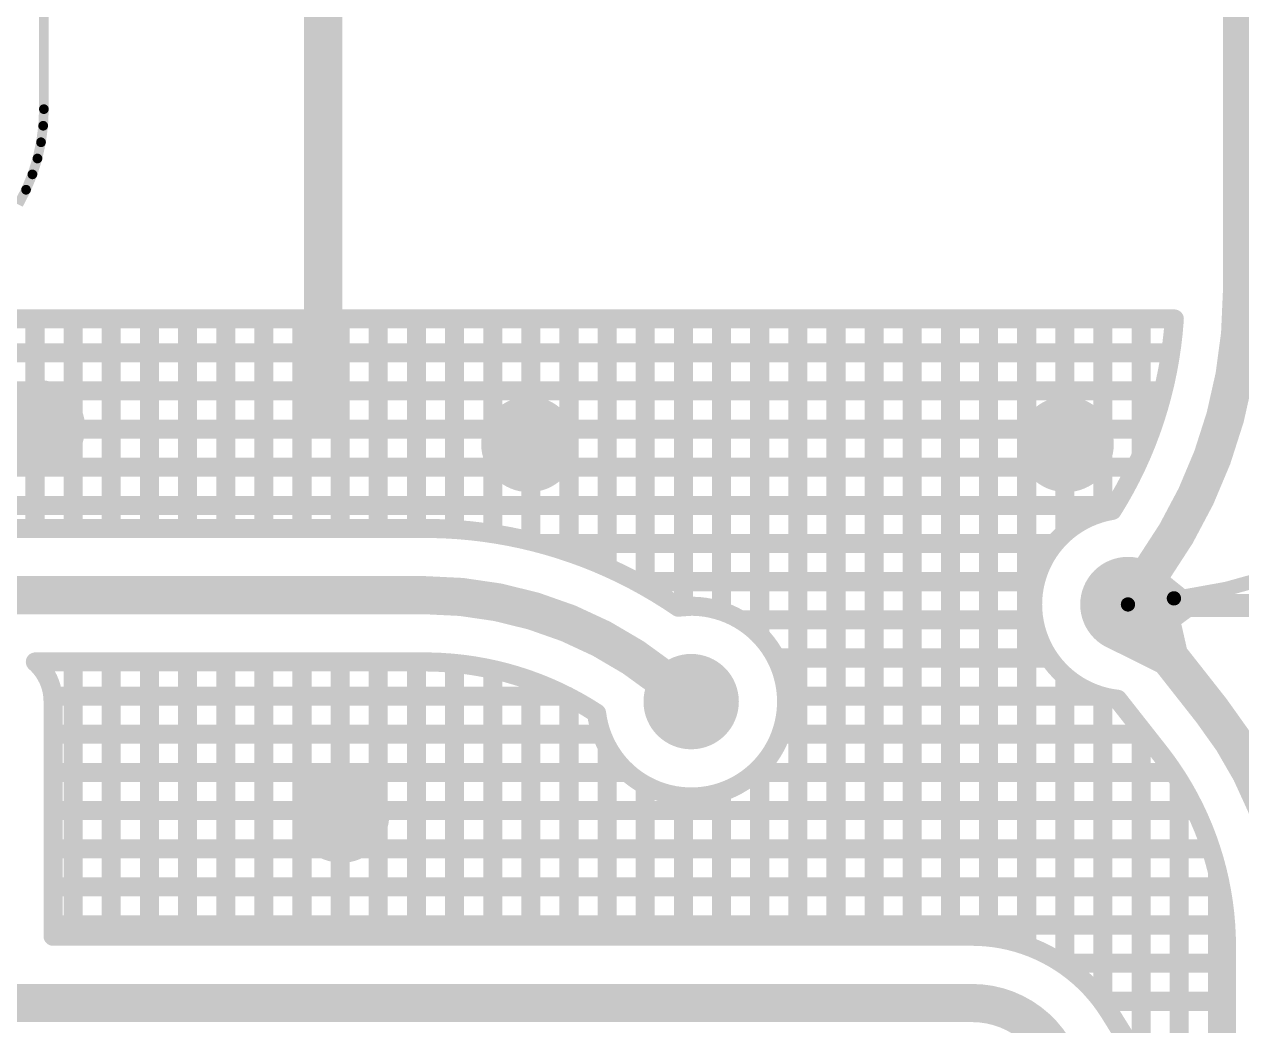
# Model space of a CAD drawing. Header units: millimetres. Extents: x 2479 to 2803, y 2230 to 2386.
# Drawn here: x 2626.21 to 2632.59, y 2297.6 to 2302.85 of the extents above; entities that cross this region are included whole.
import ezdxf

# ---------------------------------------------------------------- set-up
doc = ezdxf.new("R2010")
doc.units = ezdxf.units.MM
doc.layers.add('LAYER_23', color=9, linetype='Continuous')

# ---------------------------------------------------------------- blocks, each defined once
blk = doc.blocks.new('ROUND_2')
at = {"const_width": 0.25}
blk.add_lwpolyline([(-0.125, 0, 1), (0.125, 0, 1)], format="xyb", close=True, dxfattribs=at)
blk = doc.blocks.new('ROUND_3')
at = {"const_width": 0.251}
blk.add_lwpolyline([(-0.1255, 0, 1), (0.1255, 0, 1)], format="xyb", close=True, dxfattribs=at)
blk = doc.blocks.new('ROUND_14')
at = {"const_width": 0.06}
blk.add_lwpolyline([(-0.03, 0, 1), (0.03, 0, 1)], format="xyb", close=True, dxfattribs=at)
blk = doc.blocks.new('ROUND_11')
at = {"const_width": 0.0375}
blk.add_lwpolyline([(-0.01875, 0, 1), (0.01875, 0, 1)], format="xyb", close=True, dxfattribs=at)
blk = doc.blocks.new('ROUND_17')
at = {"const_width": 0.1}
blk.add_lwpolyline([(-0.05, 0, 1), (0.05, 0, 1)], format="xyb", close=True, dxfattribs=at)
blk = doc.blocks.new('ROUND_13')
at = {"const_width": 0.05}
blk.add_lwpolyline([(-0.025, 0, 1), (0.025, 0, 1)], format="xyb", close=True, dxfattribs=at)
blk = doc.blocks.new('ROUND_4')
at = {"const_width": 0.0254}
blk.add_lwpolyline([(-0.0127, 0, 1), (0.0127, 0, 1)], format="xyb", close=True, dxfattribs=at)

msp = doc.modelspace()

# ---------------------------------------------------------------- linework, layer by layer
at = {"layer": 'LAYER_23'}
for points, const_width in [([(2626.3141, 2308.1151), (2626.3141, 2302.4036)], 0.0508), ([(2632.5962, 2306.8573), (2632.5962, 2301.445)], 0.2), ([(2627.7782, 2306.7444), (2627.7782, 2300.8347)], 0.2), ([(2626.3141, 2302.4036), (2626.3103, 2302.3165)], 0.0508), ([(2626.3103, 2302.3165), (2626.2989, 2302.23)], 0.0508), ([(2626.2989, 2302.23), (2626.2801, 2302.1448)], 0.0508), ([(2626.2801, 2302.1448), (2626.2538, 2302.0616)], 0.0508), ([(2626.2538, 2302.0616), (2626.2204, 2301.981)], 0.0508), ([(2626.2204, 2301.981), (2626.1802, 2301.9036)], 0.0508), ([(2625.9594, 2301.3036), (2632.2415, 2301.3036)], 0.1), ([(2626.2674, 2300.2056), (2626.2674, 2301.3036)], 0.1), ([(2626.4674, 2300.2056), (2626.4674, 2301.3036)], 0.1), ([(2626.6674, 2300.2056), (2626.6674, 2301.3036)], 0.1), ([(2626.8674, 2300.2056), (2626.8674, 2301.3036)], 0.1), ([(2627.0674, 2300.2056), (2627.0674, 2301.3036)], 0.1), ([(2627.2674, 2300.2056), (2627.2674, 2301.3036)], 0.1), ([(2627.4674, 2300.2056), (2627.4674, 2301.3036)], 0.1), ([(2627.6674, 2300.2056), (2627.6674, 2301.3036)], 0.1), ([(2627.8674, 2300.2056), (2627.8674, 2301.3036)], 0.1), ([(2628.0674, 2300.2056), (2628.0674, 2301.3036)], 0.1), ([(2628.2674, 2300.2056), (2628.2674, 2301.3036)], 0.1), ([(2628.4674, 2300.2001), (2628.4674, 2301.3036)], 0.1), ([(2628.6674, 2300.178), (2628.6674, 2301.3036)], 0.1), ([(2628.8674, 2300.1382), (2628.8674, 2301.3036)], 0.1), ([(2629.0674, 2300.0799), (2629.0674, 2301.3036)], 0.1), ([(2629.2674, 2300.0014), (2629.2674, 2301.3036)], 0.1), ([(2629.4674, 2299.9006), (2629.4674, 2301.3036)], 0.1), ([(2629.6674, 2299.7947), (2629.6674, 2301.3036)], 0.1), ([(2629.8674, 2299.7714), (2629.8674, 2301.3036)], 0.1), ([(2630.0674, 2299.6454), (2630.0674, 2301.3036)], 0.1), ([(2630.2674, 2298.0674), (2630.2674, 2301.3036)], 0.1), ([(2630.4674, 2298.0674), (2630.4674, 2301.3036)], 0.1), ([(2630.6674, 2298.0674), (2630.6674, 2301.3036)], 0.1), ([(2630.8674, 2298.0674), (2630.8674, 2301.3036)], 0.1), ([(2631.0674, 2298.0674), (2631.0674, 2301.3036)], 0.1), ([(2631.2674, 2298.0628), (2631.2674, 2301.3036)], 0.1), ([(2631.4674, 2298.0175), (2631.4674, 2301.3036)], 0.1), ([(2631.6674, 2300.1814), (2631.6674, 2301.3036)], 0.1), ([(2631.8674, 2300.2892), (2631.8674, 2301.3036)], 0.1), ([(2632.0674, 2300.5868), (2632.0674, 2301.3036)], 0.1), ([(2632.241, 2301.2953), (2632.2354, 2301.2295)], 0.1), ([(2632.2415, 2301.3036), (2632.241, 2301.2953)], 0.1), ([(2632.2354, 2301.2295), (2632.2277, 2301.1638)], 0.1), ([(2632.2277, 2301.1638), (2632.2181, 2301.0984)], 0.1), ([(2632.2222, 2301.1263), (2622.152, 2301.1263)], 0.1), ([(2632.2222, 2301.1263), (2622.152, 2301.1263)], 0.1), ([(2632.2181, 2301.0984), (2632.2064, 2301.0334)], 0.1), ([(2632.2064, 2301.0334), (2632.1928, 2300.9687)], 0.1), ([(2632.1928, 2300.9687), (2632.1771, 2300.9045)], 0.1), ([(2632.1825, 2300.9263), (2621.6888, 2300.9263)], 0.1), ([(2632.1825, 2300.9263), (2621.6888, 2300.9263)], 0.1), ([(2632.1771, 2300.9045), (2632.1595, 2300.8408)], 0.1), ([(2632.1595, 2300.8408), (2632.14, 2300.7776)], 0.1), ([(2632.14, 2300.7776), (2632.1185, 2300.7151)], 0.1), ([(2632.1224, 2300.7263), (2621.5416, 2300.7263)], 0.1), ([(2632.1224, 2300.7263), (2621.5416, 2300.7263)], 0.1), ([(2632.1185, 2300.7151), (2632.0951, 2300.6533)], 0.1), ([(2632.0951, 2300.6533), (2632.0698, 2300.5922)], 0.1), ([(2632.0698, 2300.5922), (2632.0427, 2300.532)], 0.1), ([(2632.0399, 2300.5263), (2621.4757, 2300.5263)], 0.1), ([(2632.0399, 2300.5263), (2621.4757, 2300.5263)], 0.1), ([(2632.0427, 2300.532), (2632.0137, 2300.4726)], 0.1), ([(2632.0137, 2300.4726), (2631.9829, 2300.4141)], 0.1), ([(2631.9829, 2300.4141), (2631.9503, 2300.3566)], 0.1), ([(2631.9319, 2300.3263), (2621.4649, 2300.3263)], 0.1), ([(2631.9319, 2300.3263), (2621.4649, 2300.3263)], 0.1), ([(2631.9503, 2300.3566), (2631.916, 2300.3001)], 0.1), ([(2631.7943, 2300.2633), (2631.7656, 2300.2494)], 0.1), ([(2631.8237, 2300.2754), (2631.7943, 2300.2633)], 0.1), ([(2631.8539, 2300.2856), (2631.8237, 2300.2754)], 0.1), ([(2631.8847, 2300.2938), (2631.8539, 2300.2856)], 0.1), ([(2631.916, 2300.3001), (2631.8847, 2300.2938)], 0.1), ([(2628.3098, 2300.2056), (2622.6231, 2300.2056)], 0.1), ([(2628.3418, 2300.2053), (2628.3098, 2300.2056)], 0.1), ([(2628.4108, 2300.2034), (2628.3418, 2300.2053)], 0.1), ([(2628.4798, 2300.1994), (2628.4108, 2300.2034)], 0.1), ([(2628.5487, 2300.1934), (2628.4798, 2300.1994)], 0.1), ([(2628.6173, 2300.1854), (2628.5487, 2300.1934)], 0.1), ([(2631.6857, 2300.1971), (2631.6615, 2300.1763)], 0.1), ([(2631.7112, 2300.2162), (2631.6857, 2300.1971)], 0.1), ([(2631.7379, 2300.2337), (2631.7112, 2300.2162)], 0.1), ([(2631.7656, 2300.2494), (2631.7379, 2300.2337)], 0.1), ([(2628.6857, 2300.1753), (2628.6173, 2300.1854)], 0.1), ([(2628.7537, 2300.1633), (2628.6857, 2300.1753)], 0.1), ([(2628.8214, 2300.1492), (2628.7537, 2300.1633)], 0.1), ([(2628.8886, 2300.1332), (2628.8214, 2300.1492)], 0.1), ([(2628.9553, 2300.1152), (2628.8886, 2300.1332)], 0.1), ([(2631.6173, 2300.1305), (2631.5974, 2300.1056)], 0.1), ([(2631.6387, 2300.1541), (2631.6173, 2300.1305)], 0.1), ([(2631.6615, 2300.1763), (2631.6387, 2300.1541)], 0.1), ([(2631.614, 2300.1263), (2628.9139, 2300.1263)], 0.1), ([(2631.614, 2300.1263), (2628.9139, 2300.1263)], 0.1), ([(2629.0214, 2300.0952), (2628.9553, 2300.1152)], 0.1), ([(2629.087, 2300.0733), (2629.0214, 2300.0952)], 0.1), ([(2629.1519, 2300.0495), (2629.087, 2300.0733)], 0.1), ([(2631.5792, 2300.0794), (2631.5627, 2300.0521)], 0.1), ([(2631.5974, 2300.1056), (2631.5792, 2300.0794)], 0.1), ([(2629.216, 2300.0238), (2629.1519, 2300.0495)], 0.1), ([(2629.2793, 2299.9962), (2629.216, 2300.0238)], 0.1), ([(2631.548, 2300.0239), (2631.5351, 2299.9947)], 0.1), ([(2631.5627, 2300.0521), (2631.548, 2300.0239)], 0.1), ([(2631.9985, 2299.807), (2632.1309, 2299.9925)], 0.2), ([(2629.3419, 2299.9668), (2629.2793, 2299.9962)], 0.1), ([(2629.4035, 2299.9355), (2629.3419, 2299.9668)], 0.1), ([(2631.5241, 2299.9648), (2631.515, 2299.9343)], 0.1), ([(2631.5351, 2299.9947), (2631.5241, 2299.9648)], 0.1), ([(2632.1177, 2299.9549), (2632.3084, 2299.8012)], 0.12), ([(2622.5817, 2299.8556), (2628.3098, 2299.8556)], 0.2), ([(2629.4642, 2299.9025), (2629.4035, 2299.9355)], 0.1), ([(2631.5131, 2299.9263), (2629.4204, 2299.9263)], 0.1), ([(2631.5131, 2299.9263), (2629.4204, 2299.9263)], 0.1), ([(2629.5239, 2299.8676), (2629.4642, 2299.9025)], 0.1), ([(2631.5078, 2299.9032), (2631.5027, 2299.8718)], 0.1), ([(2631.515, 2299.9343), (2631.5078, 2299.9032)], 0.1), ([(2632.1447, 2299.8402), (2632.2149, 2299.5319)], 0.2), ([(2629.5825, 2299.8311), (2629.5239, 2299.8676)], 0.1), ([(2629.64, 2299.7928), (2629.5825, 2299.8311)], 0.1), ([(2631.4996, 2299.84), (2631.4985, 2299.8082)], 0.1), ([(2631.5027, 2299.8718), (2631.4996, 2299.84)], 0.1), ([(2631.9985, 2299.807), (2632.4368, 2299.2499)], 0.2), ([(2634.2154, 2299.8012), (2632.003, 2299.8012)], 0.12), ([(2631.9985, 2299.807), (2632.2395, 2299.8389)], 0.075), ([(2632.3084, 2299.8012), (2632.1121, 2299.6547)], 0.12), ([(2629.7086, 2299.7975), (2629.64, 2299.7928)], 0.1), ([(2629.7174, 2299.7974), (2629.7086, 2299.7975)], 0.1), ([(2629.7493, 2299.7959), (2629.7174, 2299.7974)], 0.1), ([(2629.7809, 2299.7923), (2629.7493, 2299.7959)], 0.1), ([(2629.8123, 2299.7866), (2629.7809, 2299.7923)], 0.1), ([(2629.8432, 2299.779), (2629.8123, 2299.7866)], 0.1), ([(2629.8736, 2299.7695), (2629.8432, 2299.779)], 0.1), ([(2629.9034, 2299.758), (2629.8736, 2299.7695)], 0.1), ([(2629.9323, 2299.7447), (2629.9034, 2299.758)], 0.1), ([(2631.4985, 2299.8082), (2631.4994, 2299.7763)], 0.1), ([(2631.4994, 2299.7763), (2631.5024, 2299.7446)], 0.1), ([(2629.9604, 2299.7295), (2629.9323, 2299.7447)], 0.1), ([(2629.9874, 2299.7126), (2629.9604, 2299.7295)], 0.1), ([(2631.5053, 2299.7263), (2629.9654, 2299.7263)], 0.1), ([(2631.5053, 2299.7263), (2629.9654, 2299.7263)], 0.1), ([(2630.0132, 2299.694), (2629.9874, 2299.7126)], 0.1), ([(2630.0379, 2299.6737), (2630.0132, 2299.694)], 0.1), ([(2631.5024, 2299.7446), (2631.5074, 2299.7131)], 0.1), ([(2631.5074, 2299.7131), (2631.5143, 2299.682)], 0.1), ([(2632.2149, 2299.5319), (2631.9317, 2299.6726)], 0.2), ([(2630.0612, 2299.652), (2630.0379, 2299.6737)], 0.1), ([(2630.083, 2299.6288), (2630.0612, 2299.652)], 0.1), ([(2630.1034, 2299.6043), (2630.083, 2299.6288)], 0.1), ([(2631.5143, 2299.682), (2631.5233, 2299.6514)], 0.1), ([(2631.5233, 2299.6514), (2631.5342, 2299.6215)], 0.1), ([(2631.5342, 2299.6215), (2631.5469, 2299.5923)], 0.1), ([(2630.1221, 2299.5785), (2630.1034, 2299.6043)], 0.1), ([(2630.1392, 2299.5516), (2630.1221, 2299.5785)], 0.1), ([(2631.5469, 2299.5923), (2631.5615, 2299.5639)], 0.1), ([(2631.5615, 2299.5639), (2631.5779, 2299.5366)], 0.1), ([(2626.2838, 2299.4916), (2626.2692, 2299.5056)], 0.1), ([(2626.2692, 2299.5056), (2628.3098, 2299.5056)], 0.1), ([(2626.2996, 2299.474), (2626.2838, 2299.4916)], 0.1), ([(2626.4674, 2298.0674), (2626.4674, 2299.5056)], 0.1), ([(2626.6674, 2298.0674), (2626.6674, 2299.5056)], 0.1), ([(2626.8674, 2298.0674), (2626.8674, 2299.5056)], 0.1), ([(2627.0674, 2298.0674), (2627.0674, 2299.5056)], 0.1), ([(2627.2674, 2298.0674), (2627.2674, 2299.5056)], 0.1), ([(2627.4674, 2298.0674), (2627.4674, 2299.5056)], 0.1), ([(2627.6674, 2298.0674), (2627.6674, 2299.5056)], 0.1), ([(2627.8674, 2298.0674), (2627.8674, 2299.5056)], 0.1), ([(2628.0674, 2298.0674), (2628.0674, 2299.5056)], 0.1), ([(2628.2674, 2298.0674), (2628.2674, 2299.5056)], 0.1), ([(2628.3098, 2299.5056), (2628.3382, 2299.5053)], 0.1), ([(2628.3382, 2299.5053), (2628.3961, 2299.5033)], 0.1), ([(2628.3961, 2299.5033), (2628.4538, 2299.4993)], 0.1), ([(2628.4538, 2299.4993), (2628.5114, 2299.4932)], 0.1), ([(2628.4674, 2298.0674), (2628.4674, 2299.4978)], 0.1), ([(2628.5114, 2299.4932), (2628.5687, 2299.4851)], 0.1), ([(2630.1545, 2299.5236), (2630.1392, 2299.5516)], 0.1), ([(2631.5849, 2299.5263), (2630.153, 2299.5263)], 0.1), ([(2631.5849, 2299.5263), (2630.153, 2299.5263)], 0.1), ([(2630.168, 2299.4948), (2630.1545, 2299.5236)], 0.1), ([(2630.1796, 2299.4651), (2630.168, 2299.4948)], 0.1), ([(2631.5779, 2299.5366), (2631.596, 2299.5103)], 0.1), ([(2631.596, 2299.5103), (2631.6157, 2299.4853)], 0.1), ([(2626.3138, 2299.4551), (2626.2996, 2299.474)], 0.1), ([(2626.3263, 2299.435), (2626.3138, 2299.4551)], 0.1), ([(2626.3371, 2299.414), (2626.3263, 2299.435)], 0.1), ([(2628.5687, 2299.4851), (2628.6258, 2299.475)], 0.1), ([(2628.6258, 2299.475), (2628.6824, 2299.4629)], 0.1), ([(2628.6674, 2298.0674), (2628.6674, 2299.4661)], 0.1), ([(2628.6824, 2299.4629), (2628.7385, 2299.4489)], 0.1), ([(2628.7385, 2299.4489), (2628.7942, 2299.4328)], 0.1), ([(2628.7942, 2299.4328), (2628.8492, 2299.4149)], 0.1), ([(2629.7086, 2299.2975), (2629.5608, 2299.416)], 0.2), ([(2630.1894, 2299.4347), (2630.1796, 2299.4651)], 0.1), ([(2630.1971, 2299.4038), (2630.1894, 2299.4347)], 0.1), ([(2631.6157, 2299.4853), (2631.6369, 2299.4616)], 0.1), ([(2631.6369, 2299.4616), (2631.6597, 2299.4392)], 0.1), ([(2631.6597, 2299.4392), (2631.6838, 2299.4184)], 0.1), ([(2631.6674, 2297.9143), (2631.6674, 2299.4326)], 0.1), ([(2626.346, 2299.3921), (2626.3371, 2299.414)], 0.1), ([(2626.353, 2299.3695), (2626.346, 2299.3921)], 0.1), ([(2626.3581, 2299.3464), (2626.353, 2299.3695)], 0.1), ([(2628.8492, 2299.4149), (2628.9036, 2299.395)], 0.1), ([(2628.8674, 2298.0674), (2628.8674, 2299.4082)], 0.1), ([(2628.9036, 2299.395), (2628.9573, 2299.3732)], 0.1), ([(2628.9573, 2299.3732), (2629.0101, 2299.3496)], 0.1), ([(2630.2029, 2299.3725), (2630.1971, 2299.4038)], 0.1), ([(2630.2067, 2299.3408), (2630.2029, 2299.3725)], 0.1), ([(2631.6838, 2299.4184), (2631.7092, 2299.3991)], 0.1), ([(2631.7092, 2299.3991), (2631.7358, 2299.3815)], 0.1), ([(2631.7358, 2299.3815), (2631.7634, 2299.3657)], 0.1), ([(2631.7634, 2299.3657), (2631.792, 2299.3516)], 0.1), ([(2626.3611, 2299.3229), (2626.3581, 2299.3464)], 0.1), ([(2629.0575, 2299.3263), (2626.3607, 2299.3263)], 0.1), ([(2629.0575, 2299.3263), (2626.3607, 2299.3263)], 0.1), ([(2626.3621, 2299.2993), (2626.3611, 2299.3229)], 0.1), ([(2626.3621, 2298.0674), (2626.3621, 2299.2993)], 0.1), ([(2629.0101, 2299.3496), (2629.0621, 2299.3241)], 0.1), ([(2629.0621, 2299.3241), (2629.1132, 2299.2968)], 0.1), ([(2629.0674, 2298.0674), (2629.0674, 2299.3212)], 0.1), ([(2630.2084, 2299.309), (2630.2067, 2299.3408)], 0.1), ([(2631.8614, 2299.3263), (2630.2075, 2299.3263)], 0.1), ([(2631.8614, 2299.3263), (2630.2075, 2299.3263)], 0.1), ([(2630.2081, 2299.2772), (2630.2084, 2299.309)], 0.1), ([(2631.792, 2299.3516), (2631.8214, 2299.3394)], 0.1), ([(2631.8214, 2299.3394), (2631.8516, 2299.329)], 0.1), ([(2631.8516, 2299.329), (2631.8823, 2299.3206)], 0.1), ([(2631.8674, 2297.7186), (2631.8674, 2299.3247)], 0.1), ([(2631.8823, 2299.3206), (2631.9135, 2299.3142)], 0.1), ([(2631.9135, 2299.3142), (2631.9442, 2299.3099)], 0.1), ([(2631.9442, 2299.3099), (2632.1617, 2299.0335)], 0.1), ([(2629.1132, 2299.2968), (2629.1632, 2299.2677)], 0.1), ([(2629.1632, 2299.2677), (2629.2122, 2299.2369)], 0.1), ([(2629.2122, 2299.2369), (2629.2171, 2299.2054)], 0.1), ([(2630.2015, 2299.2138), (2630.2058, 2299.2454)], 0.1), ([(2630.2058, 2299.2454), (2630.2081, 2299.2772)], 0.1), ([(2629.2171, 2299.2054), (2629.224, 2299.1743)], 0.1), ([(2629.224, 2299.1743), (2629.2328, 2299.1436)], 0.1), ([(2630.1868, 2299.1518), (2630.1952, 2299.1826)], 0.1), ([(2630.1952, 2299.1826), (2630.2015, 2299.2138)], 0.1), ([(2629.239, 2299.1263), (2626.3621, 2299.1263)], 0.1), ([(2629.239, 2299.1263), (2626.3621, 2299.1263)], 0.1), ([(2629.2328, 2299.1436), (2629.2436, 2299.1136)], 0.1), ([(2629.2436, 2299.1136), (2629.2563, 2299.0844)], 0.1), ([(2630.1644, 2299.0922), (2630.1766, 2299.1216)], 0.1), ([(2630.1766, 2299.1216), (2630.1868, 2299.1518)], 0.1), ([(2632.0887, 2299.1263), (2630.1782, 2299.1263)], 0.1), ([(2632.0887, 2299.1263), (2630.1782, 2299.1263)], 0.1), ([(2632.0674, 2297.4019), (2632.0674, 2299.1534)], 0.1), ([(2629.2563, 2299.0844), (2629.2708, 2299.056)], 0.1), ([(2629.2674, 2298.0674), (2629.2674, 2299.0626)], 0.1), ([(2629.2708, 2299.056), (2629.287, 2299.0286)], 0.1), ([(2630.1346, 2299.0359), (2630.1504, 2299.0635)], 0.1), ([(2630.1504, 2299.0635), (2630.1644, 2299.0922)], 0.1), ([(2629.287, 2299.0286), (2629.305, 2299.0023)], 0.1), ([(2629.305, 2299.0023), (2629.3246, 2298.9772)], 0.1), ([(2630.0771, 2298.9596), (2630.0979, 2298.9838)], 0.1), ([(2630.0979, 2298.9838), (2630.1171, 2299.0092)], 0.1), ([(2630.1171, 2299.0092), (2630.1346, 2299.0359)], 0.1), ([(2632.1617, 2299.0335), (2632.1967, 2298.9875)], 0.1), ([(2632.1967, 2298.9875), (2632.23, 2298.9402)], 0.1), ([(2629.3738, 2298.9263), (2626.3621, 2298.9263)], 0.1), ([(2629.3738, 2298.9263), (2626.3621, 2298.9263)], 0.1), ([(2629.3246, 2298.9772), (2629.3458, 2298.9534)], 0.1), ([(2629.3458, 2298.9534), (2629.3685, 2298.931)], 0.1), ([(2629.3685, 2298.931), (2629.3925, 2298.91)], 0.1), ([(2630.0311, 2298.9155), (2630.0548, 2298.9368)], 0.1), ([(2632.2391, 2298.9263), (2630.0432, 2298.9263)], 0.1), ([(2632.2391, 2298.9263), (2630.0432, 2298.9263)], 0.1), ([(2630.0548, 2298.9368), (2630.0771, 2298.9596)], 0.1), ([(2630.0674, 2298.0674), (2630.0674, 2298.9497)], 0.1), ([(2632.23, 2298.9402), (2632.2617, 2298.8917)], 0.1), ([(2629.3925, 2298.91), (2629.4179, 2298.8907)], 0.1), ([(2629.4179, 2298.8907), (2629.4444, 2298.873)], 0.1), ([(2629.4444, 2298.873), (2629.472, 2298.857)], 0.1), ([(2629.4674, 2298.0674), (2629.4674, 2298.8597)], 0.1), ([(2629.472, 2298.857), (2629.5005, 2298.8429)], 0.1), ([(2629.9244, 2298.8465), (2629.9527, 2298.8612)], 0.1), ([(2629.9527, 2298.8612), (2629.98, 2298.8776)], 0.1), ([(2629.98, 2298.8776), (2630.0062, 2298.8957)], 0.1), ([(2630.0062, 2298.8957), (2630.0311, 2298.9155)], 0.1), ([(2632.2617, 2298.8917), (2632.2917, 2298.8421)], 0.1), ([(2632.2674, 2297.03), (2632.2674, 2298.8823)], 0.1), ([(2629.5005, 2298.8429), (2629.5299, 2298.8305)], 0.1), ([(2629.5299, 2298.8305), (2629.56, 2298.8201)], 0.1), ([(2629.56, 2298.8201), (2629.5907, 2298.8116)], 0.1), ([(2629.5907, 2298.8116), (2629.6219, 2298.8051)], 0.1), ([(2629.6219, 2298.8051), (2629.6535, 2298.8006)], 0.1), ([(2629.6535, 2298.8006), (2629.6852, 2298.7981)], 0.1), ([(2629.6674, 2298.0674), (2629.6674, 2298.7995)], 0.1), ([(2629.6852, 2298.7981), (2629.7086, 2298.7975)], 0.1), ([(2629.7086, 2298.7975), (2629.7404, 2298.7985)], 0.1), ([(2629.7404, 2298.7985), (2629.7721, 2298.8016)], 0.1), ([(2629.7721, 2298.8016), (2629.8036, 2298.8066)], 0.1), ([(2629.8036, 2298.8066), (2629.8347, 2298.8137)], 0.1), ([(2629.8347, 2298.8137), (2629.8652, 2298.8227)], 0.1), ([(2629.8652, 2298.8227), (2629.8952, 2298.8337)], 0.1), ([(2629.8674, 2298.0674), (2629.8674, 2298.8235)], 0.1), ([(2629.8952, 2298.8337), (2629.9244, 2298.8465)], 0.1), ([(2632.2917, 2298.8421), (2632.3199, 2298.7916)], 0.1), ([(2632.3199, 2298.7916), (2632.3463, 2298.7401)], 0.1), ([(2632.3527, 2298.7263), (2626.3621, 2298.7263)], 0.1), ([(2632.3527, 2298.7263), (2626.3621, 2298.7263)], 0.1), ([(2632.3463, 2298.7401), (2632.3709, 2298.6876)], 0.1), ([(2632.3709, 2298.6876), (2632.3936, 2298.6344)], 0.1), ([(2632.3936, 2298.6344), (2632.4145, 2298.5804)], 0.1), ([(2632.4145, 2298.5804), (2632.4334, 2298.5257)], 0.1), ([(2632.4332, 2298.5263), (2626.3621, 2298.5263)], 0.1), ([(2632.4332, 2298.5263), (2626.3621, 2298.5263)], 0.1), ([(2632.4334, 2298.5257), (2632.4505, 2298.4703)], 0.1), ([(2632.4505, 2298.4703), (2632.4655, 2298.4144)], 0.1), ([(2632.4655, 2298.4144), (2632.4786, 2298.358)], 0.1), ([(2632.4674, 2291.4431), (2632.4674, 2298.4064)], 0.1), ([(2632.4786, 2298.358), (2632.4897, 2298.3012)], 0.1), ([(2632.4848, 2298.3263), (2626.3621, 2298.3263)], 0.1), ([(2632.4848, 2298.3263), (2626.3621, 2298.3263)], 0.1), ([(2632.4897, 2298.3012), (2632.4988, 2298.244)], 0.1), ([(2632.4988, 2298.244), (2632.5059, 2298.1865)], 0.1), ([(2632.5059, 2298.1865), (2632.511, 2298.1289)], 0.1), ([(2632.5111, 2298.1263), (2626.3621, 2298.1263)], 0.1), ([(2632.5111, 2298.1263), (2626.3621, 2298.1263)], 0.1), ([(2632.511, 2298.1289), (2632.514, 2298.071)], 0.1), ([(2631.1812, 2298.0674), (2626.3621, 2298.0674)], 0.1), ([(2631.2123, 2298.0668), (2631.1812, 2298.0674)], 0.1), ([(2631.2538, 2298.0643), (2631.2123, 2298.0668)], 0.1), ([(2631.2951, 2298.0597), (2631.2538, 2298.0643)], 0.1), ([(2631.3361, 2298.0532), (2631.2951, 2298.0597)], 0.1), ([(2631.3768, 2298.0446), (2631.3361, 2298.0532)], 0.1), ([(2631.417, 2298.034), (2631.3768, 2298.0446)], 0.1), ([(2631.4566, 2298.0215), (2631.417, 2298.034)], 0.1), ([(2632.514, 2298.071), (2632.5151, 2298.0131)], 0.1), ([(2631.4956, 2298.0071), (2631.4566, 2298.0215)], 0.1), ([(2631.5338, 2297.9908), (2631.4956, 2298.0071)], 0.1), ([(2631.5712, 2297.9726), (2631.5338, 2297.9908)], 0.1), ([(2631.6076, 2297.9527), (2631.5712, 2297.9726)], 0.1), ([(2632.5151, 2298.0131), (2632.5151, 2291.3643)], 0.1), ([(2631.643, 2297.931), (2631.6076, 2297.9527)], 0.1), ([(2631.6774, 2297.9075), (2631.643, 2297.931)], 0.1), ([(2632.5151, 2297.9263), (2631.6498, 2297.9263)], 0.1), ([(2632.5151, 2297.9263), (2631.6498, 2297.9263)], 0.1), ([(2631.7105, 2297.8825), (2631.6774, 2297.9075)], 0.1), ([(2631.7424, 2297.8558), (2631.7105, 2297.8825)], 0.1), ([(2631.7729, 2297.8276), (2631.7424, 2297.8558)], 0.1), ([(2631.1812, 2297.7174), (2625.6901, 2297.7174)], 0.2), ([(2631.802, 2297.7979), (2631.7729, 2297.8276)], 0.1), ([(2631.8297, 2297.7669), (2631.802, 2297.7979)], 0.1), ([(2631.8557, 2297.7346), (2631.8297, 2297.7669)], 0.1), ([(2631.8802, 2297.701), (2631.8557, 2297.7346)], 0.1), ([(2632.5151, 2297.7263), (2631.8617, 2297.7263)], 0.1), ([(2632.5151, 2297.7263), (2631.8617, 2297.7263)], 0.1), ([(2631.903, 2297.6662), (2631.8802, 2297.701)], 0.1), ([(2632.121, 2297.3156), (2631.903, 2297.6662)], 0.1)]:
    msp.add_lwpolyline(points, dxfattribs=dict(at, const_width=const_width))
for points, const_width in [([(2632.1309, 2299.9925, 0.156245), (2632.5962, 2301.445)], 0.2), ([(2632.2395, 2299.8389, 0.164906), (2633.967, 2300.6916)], 0.075), ([(2629.5608, 2299.416, 0.170575), (2628.3098, 2299.8556)], 0.2), ([(2632.8651, 2298.0131, 0.168234), (2632.4368, 2299.2499)], 0.2), ([(2631.6058, 2297.4814, 0.259213), (2631.1812, 2297.7174)], 0.2)]:
    msp.add_lwpolyline(points, format="xyb", dxfattribs=dict(at, const_width=const_width))

# ---------------------------------------------------------------- block references
for name, p in [('ROUND_4', (2626.3141, 2302.4036)), ('ROUND_4', (2626.3103, 2302.3165)), ('ROUND_4', (2626.2989, 2302.23)), ('ROUND_4', (2626.2801, 2302.1448)), ('ROUND_4', (2626.2538, 2302.0616)), ('ROUND_4', (2626.2204, 2301.981)), ('ROUND_17', (2632.5962, 2301.445)), ('ROUND_17', (2632.5962, 2301.445)), ('ROUND_13', (2626.2674, 2301.3036)), ('ROUND_13', (2626.4674, 2301.3036)), ('ROUND_13', (2626.6674, 2301.3036)), ('ROUND_13', (2626.8674, 2301.3036)), ('ROUND_13', (2627.0674, 2301.3036)), ('ROUND_13', (2627.2674, 2301.3036)), ('ROUND_13', (2627.4674, 2301.3036)), ('ROUND_13', (2627.6674, 2301.3036)), ('ROUND_13', (2627.8674, 2301.3036)), ('ROUND_13', (2628.0674, 2301.3036)), ('ROUND_13', (2628.2674, 2301.3036)), ('ROUND_13', (2628.4674, 2301.3036)), ('ROUND_13', (2628.6674, 2301.3036)), ('ROUND_13', (2628.8674, 2301.3036)), ('ROUND_13', (2629.0674, 2301.3036)), ('ROUND_13', (2629.2674, 2301.3036)), ('ROUND_13', (2629.4674, 2301.3036)), ('ROUND_13', (2629.6674, 2301.3036)), ('ROUND_13', (2629.8674, 2301.3036)), ('ROUND_13', (2630.0674, 2301.3036)), ('ROUND_13', (2630.2674, 2301.3036)), ('ROUND_13', (2630.4674, 2301.3036)), ('ROUND_13', (2630.6674, 2301.3036)), ('ROUND_13', (2630.8674, 2301.3036)), ('ROUND_13', (2631.0674, 2301.3036)), ('ROUND_13', (2631.2674, 2301.3036)), ('ROUND_13', (2631.4674, 2301.3036)), ('ROUND_13', (2631.6674, 2301.3036)), ('ROUND_13', (2631.8674, 2301.3036)), ('ROUND_13', (2632.0674, 2301.3036)), ('ROUND_13', (2632.241, 2301.2953)), ('ROUND_13', (2632.2415, 2301.3036)), ('ROUND_13', (2632.2354, 2301.2295)), ('ROUND_13', (2632.2277, 2301.1638)), ('ROUND_13', (2632.2181, 2301.0984)), ('ROUND_13', (2632.2222, 2301.1263)), ('ROUND_13', (2632.2222, 2301.1263)), ('ROUND_13', (2632.2064, 2301.0334)), ('ROUND_13', (2632.1928, 2300.9687)), ('ROUND_3', (2626.2791, 2300.7335)), ('ROUND_13', (2632.1771, 2300.9045)), ('ROUND_13', (2632.1825, 2300.9263)), ('ROUND_13', (2632.1825, 2300.9263)), ('ROUND_17', (2627.7782, 2300.8347)), ('ROUND_3', (2628.8581, 2300.6465)), ('ROUND_3', (2631.6731, 2300.6465)), ('ROUND_13', (2632.1595, 2300.8408)), ('ROUND_13', (2632.14, 2300.7776)), ('ROUND_13', (2632.1185, 2300.7151)), ('ROUND_13', (2632.1224, 2300.7263)), ('ROUND_13', (2632.1224, 2300.7263)), ('ROUND_13', (2632.0951, 2300.6533)), ('ROUND_13', (2632.0674, 2300.5868)), ('ROUND_13', (2632.0698, 2300.5922)), ('ROUND_13', (2632.0399, 2300.5263)), ('ROUND_13', (2632.0399, 2300.5263)), ('ROUND_13', (2632.0427, 2300.532)), ('ROUND_13', (2632.0137, 2300.4726)), ('ROUND_13', (2631.9829, 2300.4141)), ('ROUND_13', (2631.9319, 2300.3263)), ('ROUND_13', (2631.9319, 2300.3263)), ('ROUND_13', (2631.9503, 2300.3566)), ('ROUND_13', (2631.7943, 2300.2633)), ('ROUND_13', (2631.8237, 2300.2754)), ('ROUND_13', (2631.8539, 2300.2856)), ('ROUND_13', (2631.8674, 2300.2892)), ('ROUND_13', (2631.8847, 2300.2938)), ('ROUND_13', (2631.916, 2300.3001)), ('ROUND_13', (2626.2674, 2300.2056)), ('ROUND_13', (2626.4674, 2300.2056)), ('ROUND_13', (2626.6674, 2300.2056)), ('ROUND_13', (2626.8674, 2300.2056)), ('ROUND_13', (2627.0674, 2300.2056)), ('ROUND_13', (2627.2674, 2300.2056)), ('ROUND_13', (2627.4674, 2300.2056)), ('ROUND_13', (2627.6674, 2300.2056)), ('ROUND_13', (2627.8674, 2300.2056)), ('ROUND_13', (2628.0674, 2300.2056)), ('ROUND_13', (2628.2674, 2300.2056)), ('ROUND_13', (2628.3098, 2300.2056)), ('ROUND_13', (2628.3418, 2300.2053)), ('ROUND_13', (2628.4108, 2300.2034)), ('ROUND_13', (2628.4674, 2300.2001)), ('ROUND_13', (2628.4798, 2300.1994)), ('ROUND_13', (2628.5487, 2300.1934)), ('ROUND_13', (2631.6857, 2300.1971)), ('ROUND_13', (2631.7112, 2300.2162)), ('ROUND_13', (2631.7379, 2300.2337)), ('ROUND_13', (2631.7656, 2300.2494)), ('ROUND_13', (2628.6173, 2300.1854)), ('ROUND_13', (2628.6674, 2300.178)), ('ROUND_13', (2628.6857, 2300.1753)), ('ROUND_13', (2628.7537, 2300.1633)), ('ROUND_13', (2628.8214, 2300.1492)), ('ROUND_13', (2628.8674, 2300.1382)), ('ROUND_13', (2628.8886, 2300.1332)), ('ROUND_13', (2631.6173, 2300.1305)), ('ROUND_13', (2631.6387, 2300.1541)), ('ROUND_13', (2631.6615, 2300.1763)), ('ROUND_13', (2631.6674, 2300.1814)), ('ROUND_13', (2628.9139, 2300.1263)), ('ROUND_13', (2628.9139, 2300.1263)), ('ROUND_13', (2628.9553, 2300.1152)), ('ROUND_13', (2629.0214, 2300.0952)), ('ROUND_13', (2629.0674, 2300.0799)), ('ROUND_13', (2629.087, 2300.0733)), ('ROUND_13', (2631.5792, 2300.0794)), ('ROUND_13', (2631.5974, 2300.1056)), ('ROUND_13', (2631.614, 2300.1263)), ('ROUND_13', (2631.614, 2300.1263)), ('ROUND_13', (2629.1519, 2300.0495)), ('ROUND_13', (2629.216, 2300.0238)), ('ROUND_13', (2629.2674, 2300.0014)), ('ROUND_13', (2631.548, 2300.0239)), ('ROUND_13', (2631.5627, 2300.0521)), ('ROUND_2', (2631.9981, 2299.8065)), ('ROUND_17', (2632.1309, 2299.9925)), ('ROUND_17', (2632.1309, 2299.9925)), ('ROUND_13', (2629.2793, 2299.9962)), ('ROUND_13', (2629.3419, 2299.9668)), ('ROUND_13', (2631.5241, 2299.9648)), ('ROUND_13', (2631.5351, 2299.9947)), ('ROUND_14', (2632.1177, 2299.9549)), ('ROUND_17', (2628.3098, 2299.8556)), ('ROUND_17', (2628.3098, 2299.8556)), ('ROUND_13', (2629.4035, 2299.9355)), ('ROUND_13', (2629.4204, 2299.9263)), ('ROUND_13', (2629.4204, 2299.9263)), ('ROUND_13', (2629.4642, 2299.9025)), ('ROUND_13', (2629.4674, 2299.9006)), ('ROUND_13', (2631.5078, 2299.9032)), ('ROUND_13', (2631.5131, 2299.9263)), ('ROUND_13', (2631.5131, 2299.9263)), ('ROUND_13', (2631.515, 2299.9343)), ('ROUND_17', (2632.1447, 2299.8402)), ('ROUND_13', (2629.5239, 2299.8676)), ('ROUND_13', (2629.5825, 2299.8311)), ('ROUND_13', (2631.4996, 2299.84)), ('ROUND_13', (2631.5027, 2299.8718)), ('ROUND_17', (2631.9985, 2299.807)), ('ROUND_17', (2631.9985, 2299.807)), ('ROUND_14', (2632.003, 2299.8012)), ('ROUND_11', (2632.2395, 2299.8389)), ('ROUND_11', (2632.2395, 2299.8389)), ('ROUND_14', (2632.3084, 2299.8012)), ('ROUND_13', (2629.64, 2299.7928)), ('ROUND_13', (2629.6674, 2299.7947)), ('ROUND_13', (2629.7086, 2299.7975)), ('ROUND_13', (2629.7174, 2299.7974)), ('ROUND_13', (2629.7493, 2299.7959)), ('ROUND_13', (2629.7809, 2299.7923)), ('ROUND_13', (2629.8123, 2299.7866)), ('ROUND_13', (2629.8432, 2299.779)), ('ROUND_13', (2629.8674, 2299.7714)), ('ROUND_13', (2629.8736, 2299.7695)), ('ROUND_13', (2629.9034, 2299.758)), ('ROUND_13', (2631.4985, 2299.8082)), ('ROUND_13', (2631.4994, 2299.7763)), ('ROUND_11', (2631.9985, 2299.807)), ('ROUND_13', (2629.9323, 2299.7447)), ('ROUND_13', (2629.9604, 2299.7295)), ('ROUND_13', (2629.9654, 2299.7263)), ('ROUND_13', (2629.9654, 2299.7263)), ('ROUND_13', (2629.9874, 2299.7126)), ('ROUND_13', (2630.0132, 2299.694)), ('ROUND_13', (2631.5024, 2299.7446)), ('ROUND_13', (2631.5053, 2299.7263)), ('ROUND_13', (2631.5053, 2299.7263)), ('ROUND_13', (2631.5074, 2299.7131)), ('ROUND_17', (2631.9317, 2299.6726)), ('ROUND_13', (2630.0379, 2299.6737)), ('ROUND_13', (2630.0612, 2299.652)), ('ROUND_13', (2630.0674, 2299.6454)), ('ROUND_13', (2630.083, 2299.6288)), ('ROUND_13', (2631.5143, 2299.682)), ('ROUND_13', (2631.5233, 2299.6514)), ('ROUND_13', (2631.5342, 2299.6215)), ('ROUND_14', (2632.1121, 2299.6547)), ('ROUND_13', (2630.1034, 2299.6043)), ('ROUND_13', (2630.1221, 2299.5785)), ('ROUND_13', (2631.5469, 2299.5923)), ('ROUND_13', (2631.5615, 2299.5639)), ('ROUND_17', (2632.2149, 2299.5319)), ('ROUND_13', (2626.2692, 2299.5056)), ('ROUND_13', (2626.2838, 2299.4916)), ('ROUND_13', (2626.4674, 2299.5056)), ('ROUND_13', (2626.6674, 2299.5056)), ('ROUND_13', (2626.8674, 2299.5056)), ('ROUND_13', (2627.0674, 2299.5056)), ('ROUND_13', (2627.2674, 2299.5056)), ('ROUND_13', (2627.4674, 2299.5056)), ('ROUND_13', (2627.6674, 2299.5056)), ('ROUND_13', (2627.8674, 2299.5056)), ('ROUND_13', (2628.0674, 2299.5056)), ('ROUND_13', (2628.2674, 2299.5056)), ('ROUND_13', (2628.3098, 2299.5056)), ('ROUND_13', (2628.3382, 2299.5053)), ('ROUND_13', (2628.3961, 2299.5033)), ('ROUND_13', (2628.4538, 2299.4993)), ('ROUND_13', (2628.4674, 2299.4978)), ('ROUND_13', (2628.5114, 2299.4932)), ('ROUND_2', (2629.7081, 2299.2975)), ('ROUND_13', (2630.1392, 2299.5516)), ('ROUND_13', (2630.153, 2299.5263)), ('ROUND_13', (2630.153, 2299.5263)), ('ROUND_13', (2630.1545, 2299.5236)), ('ROUND_13', (2630.168, 2299.4948)), ('ROUND_13', (2631.5779, 2299.5366)), ('ROUND_13', (2631.5849, 2299.5263)), ('ROUND_13', (2631.5849, 2299.5263)), ('ROUND_13', (2631.596, 2299.5103)), ('ROUND_13', (2626.2996, 2299.474)), ('ROUND_13', (2626.3138, 2299.4551)), ('ROUND_13', (2626.3263, 2299.435)), ('ROUND_13', (2628.5687, 2299.4851)), ('ROUND_13', (2628.6258, 2299.475)), ('ROUND_13', (2628.6674, 2299.4661)), ('ROUND_13', (2628.6824, 2299.4629)), ('ROUND_13', (2628.7385, 2299.4489)), ('ROUND_13', (2628.7942, 2299.4328)), ('ROUND_17', (2629.5608, 2299.416)), ('ROUND_17', (2629.5608, 2299.416)), ('ROUND_13', (2630.1796, 2299.4651)), ('ROUND_13', (2630.1894, 2299.4347)), ('ROUND_13', (2631.6157, 2299.4853)), ('ROUND_13', (2631.6369, 2299.4616)), ('ROUND_13', (2631.6597, 2299.4392)), ('ROUND_13', (2631.6674, 2299.4326)), ('ROUND_13', (2626.3371, 2299.414)), ('ROUND_13', (2626.346, 2299.3921)), ('ROUND_13', (2626.353, 2299.3695)), ('ROUND_13', (2628.8492, 2299.4149)), ('ROUND_13', (2628.8674, 2299.4082)), ('ROUND_13', (2628.9036, 2299.395)), ('ROUND_13', (2628.9573, 2299.3732)), ('ROUND_13', (2630.1971, 2299.4038)), ('ROUND_13', (2630.2029, 2299.3725)), ('ROUND_13', (2631.6838, 2299.4184)), ('ROUND_13', (2631.7092, 2299.3991)), ('ROUND_13', (2631.7358, 2299.3815)), ('ROUND_13', (2631.7634, 2299.3657)), ('ROUND_13', (2626.3581, 2299.3464)), ('ROUND_13', (2626.3607, 2299.3263)), ('ROUND_13', (2626.3607, 2299.3263)), ('ROUND_13', (2626.3611, 2299.3229)), ('ROUND_13', (2626.3621, 2299.2993)), ('ROUND_13', (2629.0101, 2299.3496)), ('ROUND_13', (2629.0575, 2299.3263)), ('ROUND_13', (2629.0575, 2299.3263)), ('ROUND_13', (2629.0621, 2299.3241)), ('ROUND_13', (2629.0674, 2299.3212)), ('ROUND_17', (2629.7086, 2299.2975)), ('ROUND_13', (2630.2067, 2299.3408)), ('ROUND_13', (2630.2075, 2299.3263)), ('ROUND_13', (2630.2075, 2299.3263)), ('ROUND_13', (2630.2084, 2299.309)), ('ROUND_13', (2631.792, 2299.3516)), ('ROUND_13', (2631.8214, 2299.3394)), ('ROUND_13', (2631.8516, 2299.329)), ('ROUND_13', (2631.8614, 2299.3263)), ('ROUND_13', (2631.8614, 2299.3263)), ('ROUND_13', (2631.8674, 2299.3247)), ('ROUND_13', (2631.8823, 2299.3206)), ('ROUND_13', (2631.9135, 2299.3142)), ('ROUND_13', (2631.9442, 2299.3099)), ('ROUND_17', (2632.4368, 2299.2499)), ('ROUND_17', (2632.4368, 2299.2499)), ('ROUND_13', (2629.1132, 2299.2968)), ('ROUND_13', (2629.1632, 2299.2677)), ('ROUND_13', (2629.2122, 2299.2369)), ('ROUND_13', (2630.2058, 2299.2454)), ('ROUND_13', (2630.2081, 2299.2772)), ('ROUND_13', (2629.2171, 2299.2054)), ('ROUND_13', (2629.224, 2299.1743)), ('ROUND_13', (2630.1952, 2299.1826)), ('ROUND_13', (2630.2015, 2299.2138)), ('ROUND_13', (2626.3621, 2299.1263)), ('ROUND_13', (2626.3621, 2299.1263)), ('ROUND_13', (2629.2328, 2299.1436)), ('ROUND_13', (2629.239, 2299.1263)), ('ROUND_13', (2629.239, 2299.1263)), ('ROUND_13', (2629.2436, 2299.1136)), ('ROUND_13', (2630.1766, 2299.1216)), ('ROUND_13', (2630.1782, 2299.1263)), ('ROUND_13', (2630.1782, 2299.1263)), ('ROUND_13', (2630.1868, 2299.1518)), ('ROUND_13', (2632.0674, 2299.1534)), ('ROUND_13', (2632.0887, 2299.1263)), ('ROUND_13', (2632.0887, 2299.1263)), ('ROUND_13', (2629.2563, 2299.0844)), ('ROUND_13', (2629.2674, 2299.0626)), ('ROUND_13', (2629.2708, 2299.056)), ('ROUND_13', (2630.1504, 2299.0635)), ('ROUND_13', (2630.1644, 2299.0922)), ('ROUND_13', (2629.287, 2299.0286)), ('ROUND_13', (2629.305, 2299.0023)), ('ROUND_13', (2630.0979, 2298.9838)), ('ROUND_13', (2630.1171, 2299.0092)), ('ROUND_13', (2630.1346, 2299.0359)), ('ROUND_13', (2632.1617, 2299.0335)), ('ROUND_13', (2632.1967, 2298.9875)), ('ROUND_13', (2626.3621, 2298.9263)), ('ROUND_13', (2626.3621, 2298.9263)), ('ROUND_13', (2629.3246, 2298.9772)), ('ROUND_13', (2629.3458, 2298.9534)), ('ROUND_13', (2629.3685, 2298.931)), ('ROUND_13', (2629.3738, 2298.9263)), ('ROUND_13', (2629.3738, 2298.9263)), ('ROUND_13', (2630.0432, 2298.9263)), ('ROUND_13', (2630.0432, 2298.9263)), ('ROUND_13', (2630.0548, 2298.9368)), ('ROUND_13', (2630.0674, 2298.9497)), ('ROUND_13', (2630.0771, 2298.9596)), ('ROUND_13', (2632.23, 2298.9402)), ('ROUND_13', (2632.2391, 2298.9263)), ('ROUND_13', (2632.2391, 2298.9263)), ('ROUND_3', (2627.8741, 2298.7035)), ('ROUND_13', (2629.3925, 2298.91)), ('ROUND_13', (2629.4179, 2298.8907)), ('ROUND_13', (2629.4444, 2298.873)), ('ROUND_13', (2629.4674, 2298.8597)), ('ROUND_13', (2629.472, 2298.857)), ('ROUND_13', (2629.9527, 2298.8612)), ('ROUND_13', (2629.98, 2298.8776)), ('ROUND_13', (2630.0062, 2298.8957)), ('ROUND_13', (2630.0311, 2298.9155)), ('ROUND_13', (2632.2617, 2298.8917)), ('ROUND_13', (2632.2674, 2298.8823)), ('ROUND_13', (2629.5005, 2298.8429)), ('ROUND_13', (2629.5299, 2298.8305)), ('ROUND_13', (2629.56, 2298.8201)), ('ROUND_13', (2629.5907, 2298.8116)), ('ROUND_13', (2629.6219, 2298.8051)), ('ROUND_13', (2629.6535, 2298.8006)), ('ROUND_13', (2629.6674, 2298.7995)), ('ROUND_13', (2629.6852, 2298.7981)), ('ROUND_13', (2629.7086, 2298.7975)), ('ROUND_13', (2629.7404, 2298.7985)), ('ROUND_13', (2629.7721, 2298.8016)), ('ROUND_13', (2629.8036, 2298.8066)), ('ROUND_13', (2629.8347, 2298.8137)), ('ROUND_13', (2629.8652, 2298.8227)), ('ROUND_13', (2629.8674, 2298.8235)), ('ROUND_13', (2629.8952, 2298.8337)), ('ROUND_13', (2629.9244, 2298.8465)), ('ROUND_13', (2632.2917, 2298.8421)), ('ROUND_13', (2632.3199, 2298.7916)), ('ROUND_13', (2626.3621, 2298.7263)), ('ROUND_13', (2626.3621, 2298.7263)), ('ROUND_13', (2632.3463, 2298.7401)), ('ROUND_13', (2632.3527, 2298.7263)), ('ROUND_13', (2632.3527, 2298.7263)), ('ROUND_13', (2632.3709, 2298.6876)), ('ROUND_13', (2632.3936, 2298.6344)), ('ROUND_13', (2632.4145, 2298.5804)), ('ROUND_13', (2626.3621, 2298.5263)), ('ROUND_13', (2626.3621, 2298.5263)), ('ROUND_13', (2632.4332, 2298.5263)), ('ROUND_13', (2632.4332, 2298.5263)), ('ROUND_13', (2632.4334, 2298.5257)), ('ROUND_13', (2632.4505, 2298.4703)), ('ROUND_13', (2632.4655, 2298.4144)), ('ROUND_13', (2632.4674, 2298.4064)), ('ROUND_13', (2632.4786, 2298.358)), ('ROUND_13', (2626.3621, 2298.3263)), ('ROUND_13', (2626.3621, 2298.3263)), ('ROUND_13', (2632.4848, 2298.3263)), ('ROUND_13', (2632.4848, 2298.3263)), ('ROUND_13', (2632.4897, 2298.3012)), ('ROUND_13', (2632.4988, 2298.244)), ('ROUND_13', (2632.5059, 2298.1865)), ('ROUND_13', (2626.3621, 2298.1263)), ('ROUND_13', (2626.3621, 2298.1263)), ('ROUND_13', (2632.511, 2298.1289)), ('ROUND_13', (2632.5111, 2298.1263)), ('ROUND_13', (2632.5111, 2298.1263)), ('ROUND_13', (2626.3621, 2298.0674)), ('ROUND_13', (2626.4674, 2298.0674)), ('ROUND_13', (2626.6674, 2298.0674)), ('ROUND_13', (2626.8674, 2298.0674)), ('ROUND_13', (2627.0674, 2298.0674)), ('ROUND_13', (2627.2674, 2298.0674)), ('ROUND_13', (2627.4674, 2298.0674)), ('ROUND_13', (2627.6674, 2298.0674)), ('ROUND_13', (2627.8674, 2298.0674)), ('ROUND_13', (2628.0674, 2298.0674)), ('ROUND_13', (2628.2674, 2298.0674)), ('ROUND_13', (2628.4674, 2298.0674)), ('ROUND_13', (2628.6674, 2298.0674)), ('ROUND_13', (2628.8674, 2298.0674)), ('ROUND_13', (2629.0674, 2298.0674)), ('ROUND_13', (2629.2674, 2298.0674)), ('ROUND_13', (2629.4674, 2298.0674)), ('ROUND_13', (2629.6674, 2298.0674)), ('ROUND_13', (2629.8674, 2298.0674)), ('ROUND_13', (2630.0674, 2298.0674)), ('ROUND_13', (2630.2674, 2298.0674)), ('ROUND_13', (2630.4674, 2298.0674)), ('ROUND_13', (2630.6674, 2298.0674)), ('ROUND_13', (2630.8674, 2298.0674)), ('ROUND_13', (2631.0674, 2298.0674)), ('ROUND_13', (2631.1812, 2298.0674)), ('ROUND_13', (2631.2123, 2298.0668)), ('ROUND_13', (2631.2538, 2298.0643)), ('ROUND_13', (2631.2674, 2298.0628)), ('ROUND_13', (2631.2951, 2298.0597)), ('ROUND_13', (2631.3361, 2298.0532)), ('ROUND_13', (2631.3768, 2298.0446)), ('ROUND_13', (2631.417, 2298.034)), ('ROUND_13', (2632.514, 2298.071)), ('ROUND_13', (2631.4566, 2298.0215)), ('ROUND_13', (2631.4674, 2298.0175)), ('ROUND_13', (2631.4956, 2298.0071)), ('ROUND_13', (2631.5338, 2297.9908)), ('ROUND_13', (2631.5712, 2297.9726)), ('ROUND_13', (2632.5151, 2298.0131)), ('ROUND_13', (2631.6076, 2297.9527)), ('ROUND_13', (2631.643, 2297.931)), ('ROUND_13', (2631.6498, 2297.9263)), ('ROUND_13', (2631.6498, 2297.9263)), ('ROUND_13', (2631.6674, 2297.9143)), ('ROUND_13', (2631.6774, 2297.9075)), ('ROUND_13', (2632.5151, 2297.9263)), ('ROUND_13', (2632.5151, 2297.9263)), ('ROUND_13', (2631.7105, 2297.8825)), ('ROUND_13', (2631.7424, 2297.8558)), ('ROUND_17', (2631.1812, 2297.7174)), ('ROUND_17', (2631.1812, 2297.7174)), ('ROUND_13', (2631.7729, 2297.8276)), ('ROUND_13', (2631.802, 2297.7979)), ('ROUND_13', (2631.8297, 2297.7669)), ('ROUND_13', (2631.8557, 2297.7346)), ('ROUND_13', (2631.8617, 2297.7263)), ('ROUND_13', (2631.8617, 2297.7263)), ('ROUND_13', (2631.8674, 2297.7186)), ('ROUND_13', (2632.5151, 2297.7263)), ('ROUND_13', (2632.5151, 2297.7263)), ('ROUND_13', (2631.8802, 2297.701)), ('ROUND_13', (2631.903, 2297.6662))]:
    msp.add_blockref(name, p, dxfattribs=at)

doc.saveas('drawing.dxf')
